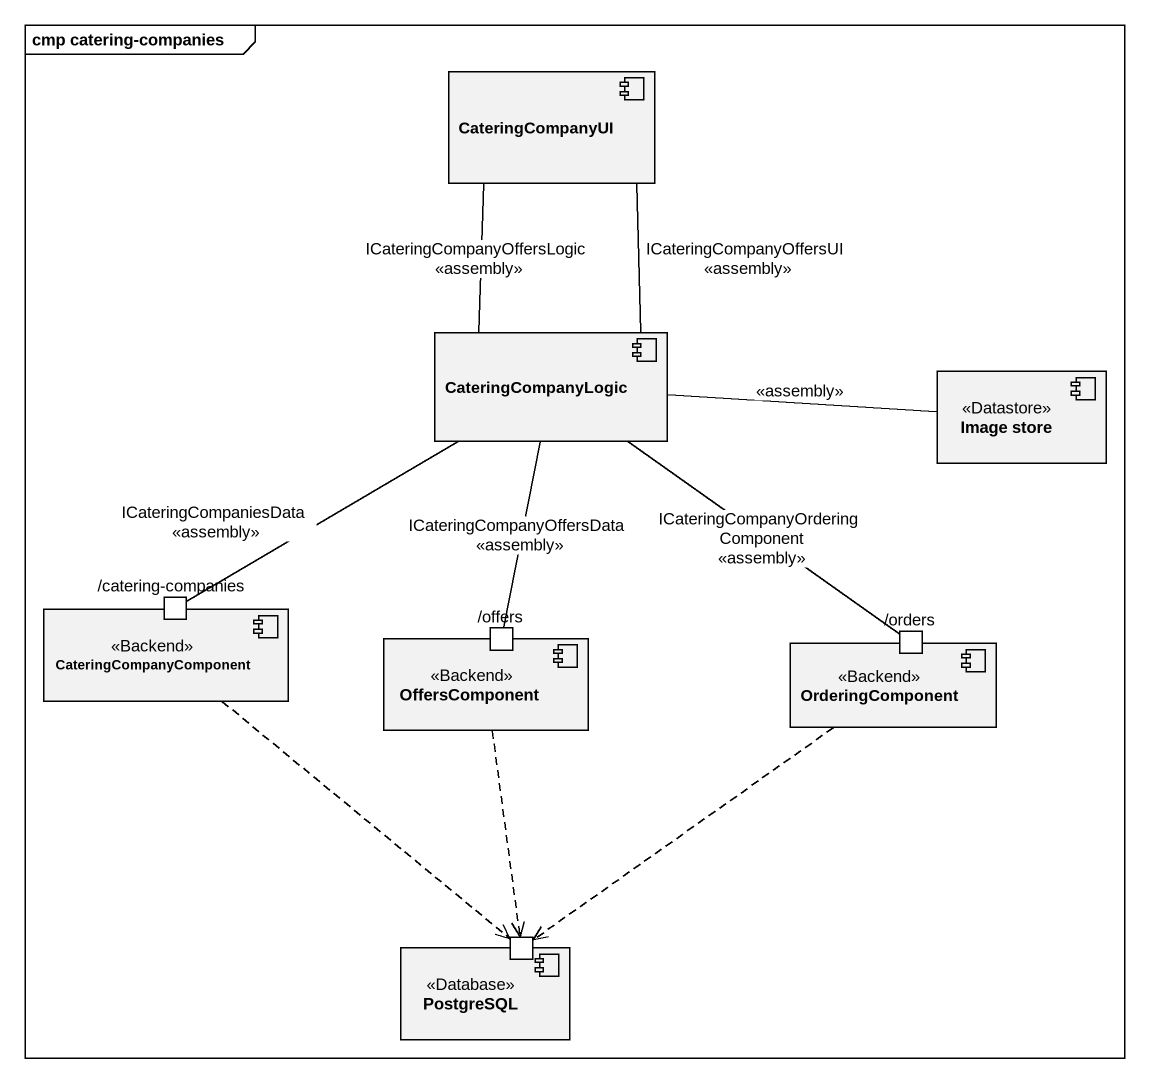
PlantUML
@startuml
mainframe cmp catering-companies
component CateringCompanyUI
component CateringCompanyLogic
component "Image store" as Image_store <<Datastore>>
component CateringCompanyComponent <<Backend>> {
  port "/catering-companies" as catering_companies
}
component OffersComponent <<Backend>> {
  port "/offers" as offers
}
component OrderingComponent <<Backend>> {
  port "/orders" as orders
}
component PostgreSQL <<Database>> {
  port " " as port1
}
CateringCompanyUI -- CateringCompanyLogic : ICateringCompanyOffersLogic\n<<assembly>>
CateringCompanyLogic -up- CateringCompanyUI : ICateringCompanyOffersUI\n<<assembly>>
CateringCompanyLogic -right- Image_store : <<assembly>>
CateringCompanyLogic -left- catering_companies : ICateringCompaniesData\n<<assembly>>
CateringCompanyLogic -- offers : ICateringCompanyOffersData\n<<assembly>>
CateringCompanyLogic -- orders : ICateringCompanyOrderingComponent\n<<assembly>>
CateringCompanyComponent ..> port1
OffersComponent ..> port1
OrderingComponent ..> port1
@enduml
